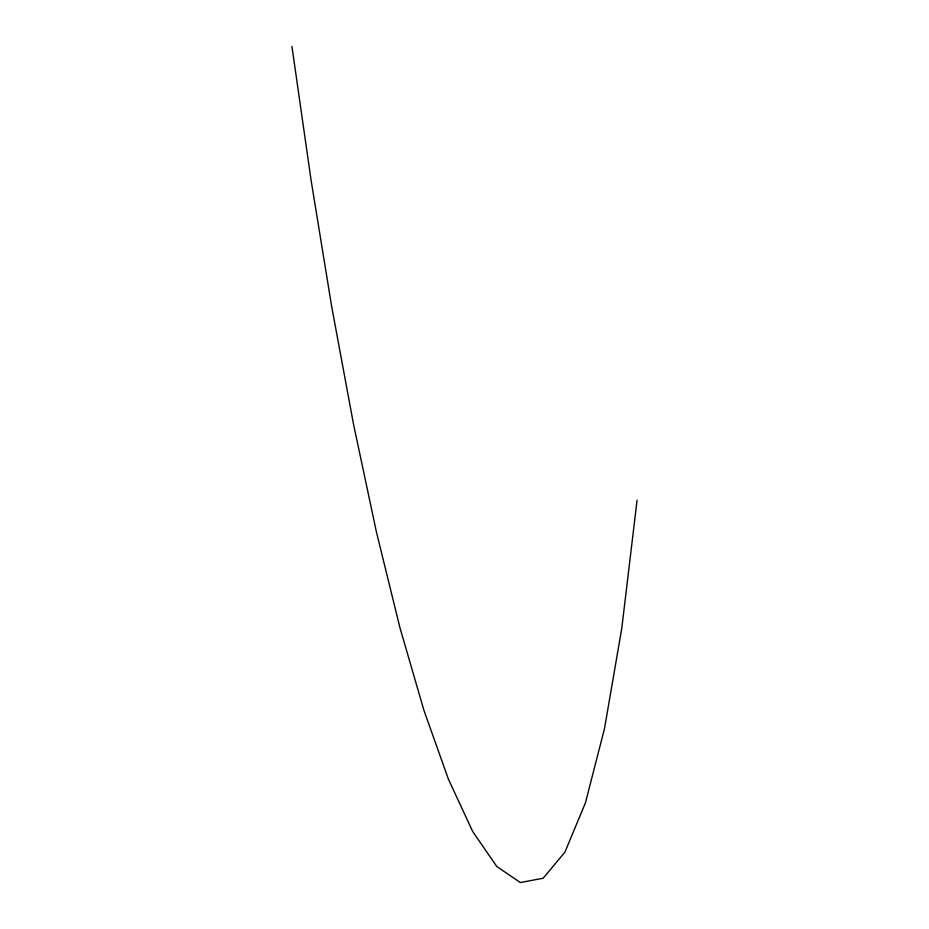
<?xml version="1.0" encoding="UTF-8"?>
<svg xmlns="http://www.w3.org/2000/svg" width="929" height="929" viewBox="0 0 929 929"><rect width="100%" height="100%" fill="white"/><g stroke="black" fill="none" stroke-linecap="round" stroke-linejoin="round"><path stroke-width="1.39" d="M637.062 500.22L621.791 628.225L604.512 728.568L585.479 802.714L564.937 852.114L543.14 878.242L520.333 882.55L496.783 866.49L472.71 831.536L448.393 779.129L424.054 710.743L399.969 627.83L376.384 531.852L353.531 424.263L331.676 306.524L311.064 180.098L291.938 46.45"/></g></svg>
